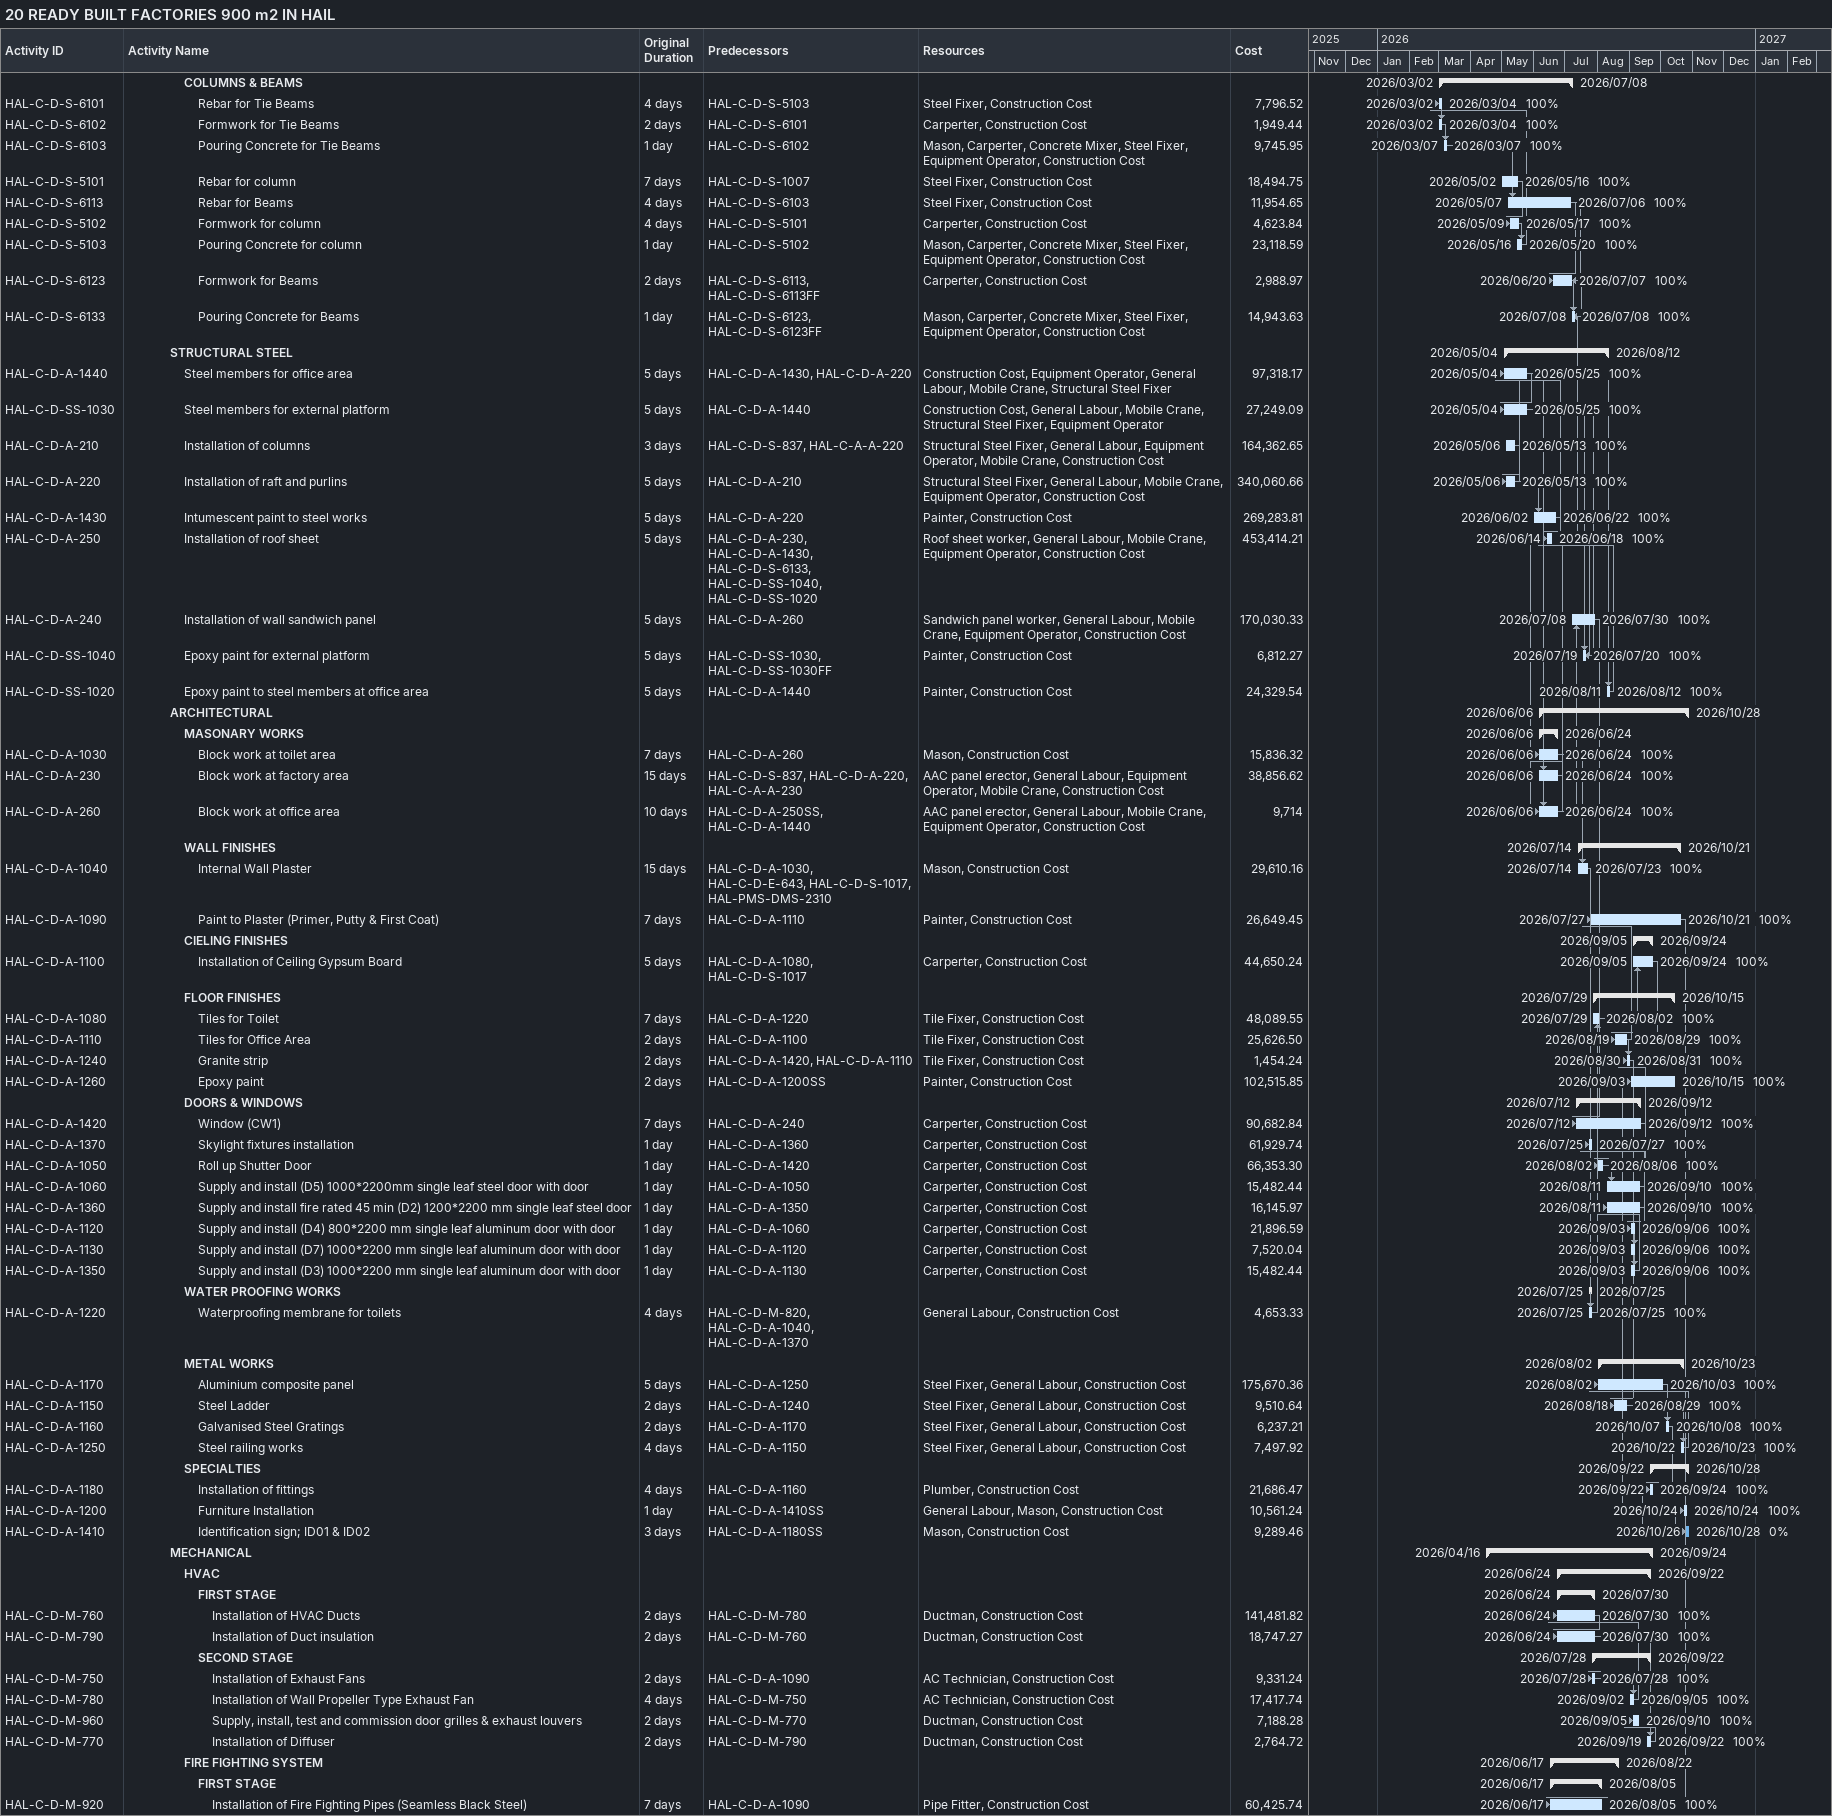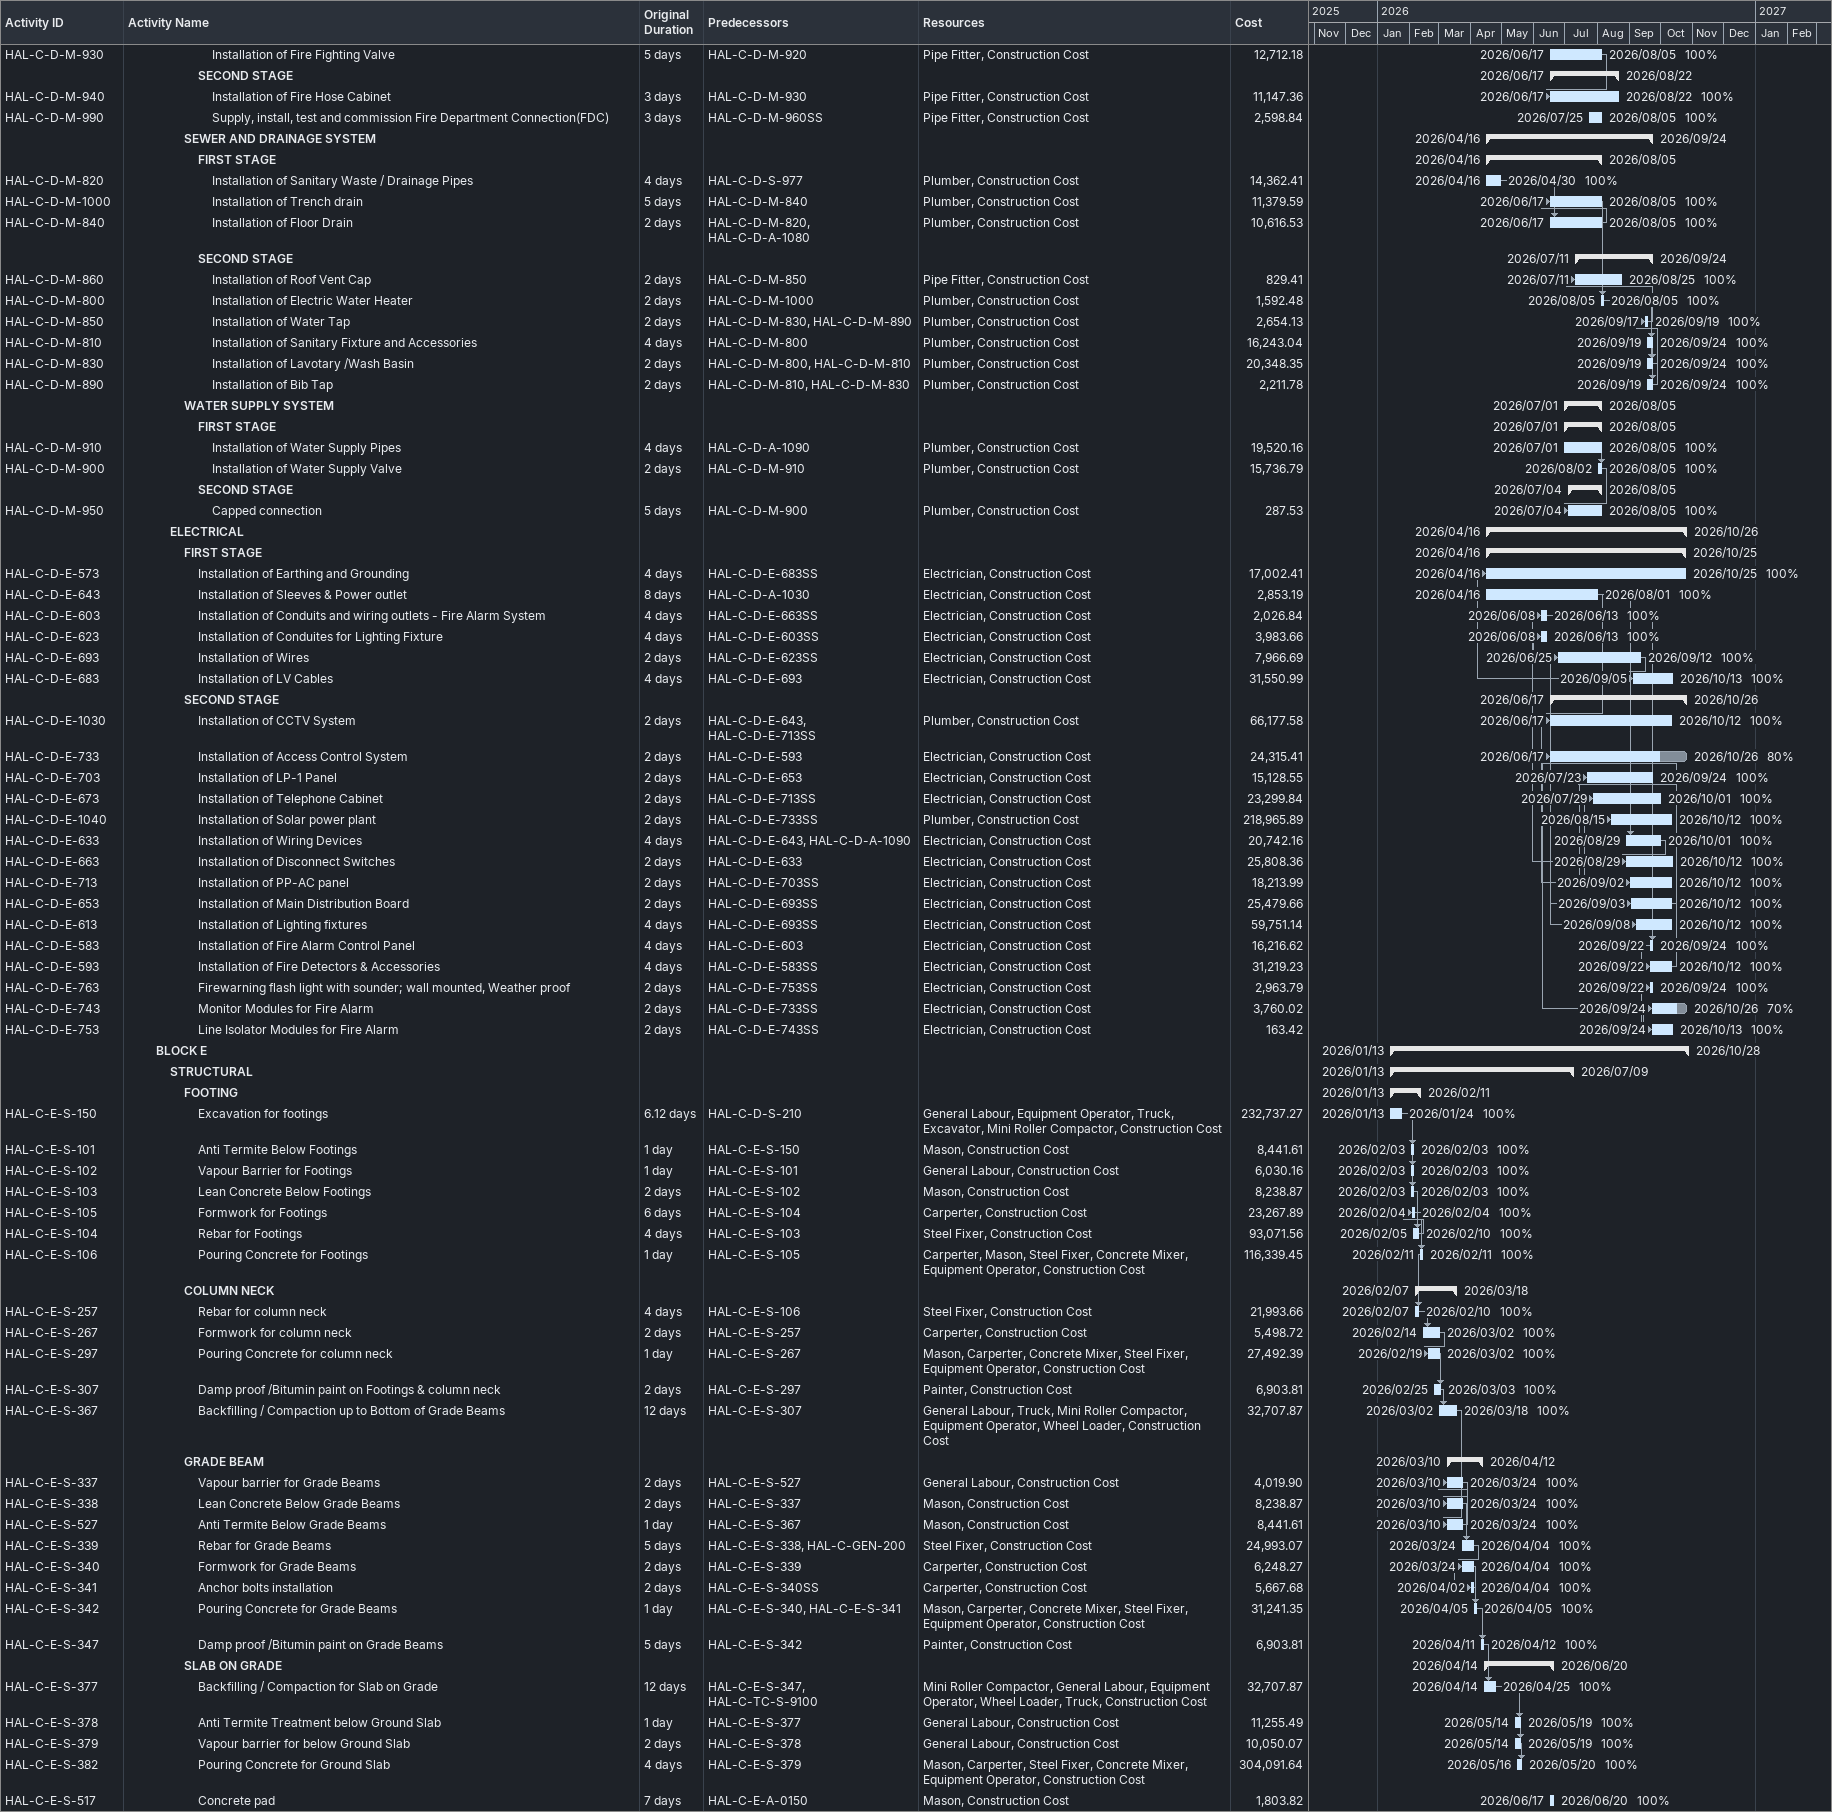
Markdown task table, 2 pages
20 READY BUILT FACTORIES 900 m2 IN HAIL

| ID | Level | Task | Original duration | Start | Finish | Predecessors | Resources | % complete | Cost |
|---|---|---|---|---|---|---|---|---|---|
|  | 5 | **COLUMNS & BEAMS** |  | 2026-03-02 | 2026-07-08 |  |  |  |  |
| HAL-C-D-S-6101 | 6 | Rebar for Tie Beams | 4d | 2026-03-02 | 2026-03-04 | HAL-C-D-S-5103 | Steel Fixer, Construction Cost | 100 | 7796.52 |
| HAL-C-D-S-6102 | 6 | Formwork for Tie Beams | 2d | 2026-03-02 | 2026-03-04 | HAL-C-D-S-6101 | Carperter, Construction Cost | 100 | 1949.44 |
| HAL-C-D-S-6103 | 6 | Pouring Concrete for Tie Beams | 1d | 2026-03-07 | 2026-03-07 | HAL-C-D-S-6102 | Mason, Carperter, Concrete Mixer, Steel Fixer, Equipment Operator, Construction Cost | 100 | 9745.95 |
| HAL-C-D-S-5101 | 6 | Rebar for column | 7d | 2026-05-02 | 2026-05-16 | HAL-C-D-S-1007 | Steel Fixer, Construction Cost | 100 | 18494.75 |
| HAL-C-D-S-6113 | 6 | Rebar for Beams | 4d | 2026-05-07 | 2026-07-06 | HAL-C-D-S-6103 | Steel Fixer, Construction Cost | 100 | 11954.65 |
| HAL-C-D-S-5102 | 6 | Formwork for column | 4d | 2026-05-09 | 2026-05-17 | HAL-C-D-S-5101 | Carperter, Construction Cost | 100 | 4623.84 |
| HAL-C-D-S-5103 | 6 | Pouring Concrete for column | 1d | 2026-05-16 | 2026-05-20 | HAL-C-D-S-5102 | Mason, Carperter, Concrete Mixer, Steel Fixer, Equipment Operator, Construction Cost | 100 | 23118.59 |
| HAL-C-D-S-6123 | 6 | Formwork for Beams | 2d | 2026-06-20 | 2026-07-07 | HAL-C-D-S-6113, HAL-C-D-S-6113FF | Carperter, Construction Cost | 100 | 2988.97 |
| HAL-C-D-S-6133 | 6 | Pouring Concrete for Beams | 1d | 2026-07-08 | 2026-07-08 | HAL-C-D-S-6123, HAL-C-D-S-6123FF | Mason, Carperter, Concrete Mixer, Steel Fixer, Equipment Operator, Construction Cost | 100 | 14943.63 |
|  | 4 | **STRUCTURAL STEEL** |  | 2026-05-04 | 2026-08-12 |  |  |  |  |
| HAL-C-D-A-1440 | 5 | Steel members for office area | 5d | 2026-05-04 | 2026-05-25 | HAL-C-D-A-1430, HAL-C-D-A-220 | Construction Cost, Equipment Operator, General Labour, Mobile Crane, Structural Steel Fixer | 100 | 97318.17 |
| HAL-C-D-SS-1030 | 5 | Steel members for external platform | 5d | 2026-05-04 | 2026-05-25 | HAL-C-D-A-1440 | Construction Cost, General Labour, Mobile Crane, Structural Steel Fixer, Equipment Operator | 100 | 27249.09 |
| HAL-C-D-A-210 | 5 | Installation of columns | 3d | 2026-05-06 | 2026-05-13 | HAL-C-D-S-837, HAL-C-A-A-220 | Structural Steel Fixer, General Labour, Equipment Operator, Mobile Crane, Construction Cost | 100 | 164362.65 |
| HAL-C-D-A-220 | 5 | Installation of raft and purlins | 5d | 2026-05-06 | 2026-05-13 | HAL-C-D-A-210 | Structural Steel Fixer, General Labour, Mobile Crane, Equipment Operator, Construction Cost | 100 | 340060.66 |
| HAL-C-D-A-1430 | 5 | Intumescent paint to steel works | 5d | 2026-06-02 | 2026-06-22 | HAL-C-D-A-220 | Painter, Construction Cost | 100 | 269283.81 |
| HAL-C-D-A-250 | 5 | Installation of roof sheet | 5d | 2026-06-14 | 2026-06-18 | HAL-C-D-A-230, HAL-C-D-A-1430, HAL-C-D-S-6133, HAL-C-D-SS-1040, HAL-C-D-SS-1020 | Roof sheet worker, General Labour, Mobile Crane, Equipment Operator, Construction Cost | 100 | 453414.21 |
| HAL-C-D-A-240 | 5 | Installation of wall sandwich panel | 5d | 2026-07-08 | 2026-07-30 | HAL-C-D-A-260 | Sandwich panel worker, General Labour, Mobile Crane, Equipment Operator, Construction Cost | 100 | 170030.33 |
| HAL-C-D-SS-1040 | 5 | Epoxy paint for external platform | 5d | 2026-07-19 | 2026-07-20 | HAL-C-D-SS-1030, HAL-C-D-SS-1030FF | Painter, Construction Cost | 100 | 6812.27 |
| HAL-C-D-SS-1020 | 5 | Epoxy paint to steel members at office area | 5d | 2026-08-11 | 2026-08-12 | HAL-C-D-A-1440 | Painter, Construction Cost | 100 | 24329.54 |
|  | 4 | **ARCHITECTURAL** |  | 2026-06-06 | 2026-10-28 |  |  |  |  |
|  | 5 | **MASONARY WORKS** |  | 2026-06-06 | 2026-06-24 |  |  |  |  |
| HAL-C-D-A-1030 | 6 | Block work at toilet area | 7d | 2026-06-06 | 2026-06-24 | HAL-C-D-A-260 | Mason, Construction Cost | 100 | 15836.32 |
| HAL-C-D-A-230 | 6 | Block work at factory area | 15d | 2026-06-06 | 2026-06-24 | HAL-C-D-S-837, HAL-C-D-A-220, HAL-C-A-A-230 | AAC panel erector, General Labour, Equipment Operator, Mobile Crane, Construction Cost | 100 | 38856.62 |
| HAL-C-D-A-260 | 6 | Block work at office area | 10d | 2026-06-06 | 2026-06-24 | HAL-C-D-A-250SS, HAL-C-D-A-1440 | AAC panel erector, General Labour, Mobile Crane, Equipment Operator, Construction Cost | 100 | 9714 |
|  | 5 | **WALL FINISHES** |  | 2026-07-14 | 2026-10-21 |  |  |  |  |
| HAL-C-D-A-1040 | 6 | Internal Wall Plaster | 15d | 2026-07-14 | 2026-07-23 | HAL-C-D-A-1030, HAL-C-D-E-643, HAL-C-D-S-1017, HAL-PMS-DMS-2310 | Mason, Construction Cost | 100 | 29610.16 |
| HAL-C-D-A-1090 | 6 | Paint to Plaster (Primer, Putty & First Coat) | 7d | 2026-07-27 | 2026-10-21 | HAL-C-D-A-1110 | Painter, Construction Cost | 100 | 26649.45 |
|  | 5 | **CIELING FINISHES** |  | 2026-09-05 | 2026-09-24 |  |  |  |  |
| HAL-C-D-A-1100 | 6 | Installation of Ceiling Gypsum Board | 5d | 2026-09-05 | 2026-09-24 | HAL-C-D-A-1080, HAL-C-D-S-1017 | Carperter, Construction Cost | 100 | 44650.24 |
|  | 5 | **FLOOR FINISHES** |  | 2026-07-29 | 2026-10-15 |  |  |  |  |
| HAL-C-D-A-1080 | 6 | Tiles for Toilet | 7d | 2026-07-29 | 2026-08-02 | HAL-C-D-A-1220 | Tile Fixer, Construction Cost | 100 | 48089.55 |
| HAL-C-D-A-1110 | 6 | Tiles for Office Area | 2d | 2026-08-19 | 2026-08-29 | HAL-C-D-A-1100 | Tile Fixer, Construction Cost | 100 | 25626.50 |
| HAL-C-D-A-1240 | 6 | Granite strip | 2d | 2026-08-30 | 2026-08-31 | HAL-C-D-A-1420, HAL-C-D-A-1110 | Tile Fixer, Construction Cost | 100 | 1454.24 |
| HAL-C-D-A-1260 | 6 | Epoxy paint | 2d | 2026-09-03 | 2026-10-15 | HAL-C-D-A-1200SS | Painter, Construction Cost | 100 | 102515.85 |
|  | 5 | **DOORS & WINDOWS** |  | 2026-07-12 | 2026-09-12 |  |  |  |  |
| HAL-C-D-A-1420 | 6 | Window (CW1) | 7d | 2026-07-12 | 2026-09-12 | HAL-C-D-A-240 | Carperter, Construction Cost | 100 | 90682.84 |
| HAL-C-D-A-1370 | 6 | Skylight fixtures installation | 1d | 2026-07-25 | 2026-07-27 | HAL-C-D-A-1360 | Carperter, Construction Cost | 100 | 61929.74 |
| HAL-C-D-A-1050 | 6 | Roll up Shutter Door | 1d | 2026-08-02 | 2026-08-06 | HAL-C-D-A-1420 | Carperter, Construction Cost | 100 | 66353.30 |
| HAL-C-D-A-1060 | 6 | Supply and install (D5) 1000*2200mm single leaf steel door with door | 1d | 2026-08-11 | 2026-09-10 | HAL-C-D-A-1050 | Carperter, Construction Cost | 100 | 15482.44 |
| HAL-C-D-A-1360 | 6 | Supply and install fire rated 45 min (D2) 1200*2200 mm single leaf steel door | 1d | 2026-08-11 | 2026-09-10 | HAL-C-D-A-1350 | Carperter, Construction Cost | 100 | 16145.97 |
| HAL-C-D-A-1120 | 6 | Supply and install (D4) 800*2200 mm single leaf aluminum door with door | 1d | 2026-09-03 | 2026-09-06 | HAL-C-D-A-1060 | Carperter, Construction Cost | 100 | 21896.59 |
| HAL-C-D-A-1130 | 6 | Supply and install (D7) 1000*2200 mm single leaf aluminum door with door | 1d | 2026-09-03 | 2026-09-06 | HAL-C-D-A-1120 | Carperter, Construction Cost | 100 | 7520.04 |
| HAL-C-D-A-1350 | 6 | Supply and install (D3) 1000*2200 mm single leaf aluminum door with door | 1d | 2026-09-03 | 2026-09-06 | HAL-C-D-A-1130 | Carperter, Construction Cost | 100 | 15482.44 |
|  | 5 | **WATER PROOFING WORKS** |  | 2026-07-25 | 2026-07-25 |  |  |  |  |
| HAL-C-D-A-1220 | 6 | Waterproofing membrane for toilets | 4d | 2026-07-25 | 2026-07-25 | HAL-C-D-M-820, HAL-C-D-A-1040, HAL-C-D-A-1370 | General Labour, Construction Cost | 100 | 4653.33 |
|  | 5 | **METAL WORKS** |  | 2026-08-02 | 2026-10-23 |  |  |  |  |
| HAL-C-D-A-1170 | 6 | Aluminium composite panel | 5d | 2026-08-02 | 2026-10-03 | HAL-C-D-A-1250 | Steel Fixer, General Labour, Construction Cost | 100 | 175670.36 |
| HAL-C-D-A-1150 | 6 | Steel Ladder | 2d | 2026-08-18 | 2026-08-29 | HAL-C-D-A-1240 | Steel Fixer, General Labour, Construction Cost | 100 | 9510.64 |
| HAL-C-D-A-1160 | 6 | Galvanised Steel Gratings | 2d | 2026-10-07 | 2026-10-08 | HAL-C-D-A-1170 | Steel Fixer, General Labour, Construction Cost | 100 | 6237.21 |
| HAL-C-D-A-1250 | 6 | Steel railing works | 4d | 2026-10-22 | 2026-10-23 | HAL-C-D-A-1150 | Steel Fixer, General Labour, Construction Cost | 100 | 7497.92 |
|  | 5 | **SPECIALTIES** |  | 2026-09-22 | 2026-10-28 |  |  |  |  |
| HAL-C-D-A-1180 | 6 | Installation of fittings | 4d | 2026-09-22 | 2026-09-24 | HAL-C-D-A-1160 | Plumber, Construction Cost | 100 | 21686.47 |
| HAL-C-D-A-1200 | 6 | Furniture Installation | 1d | 2026-10-24 | 2026-10-24 | HAL-C-D-A-1410SS | General Labour, Mason, Construction Cost | 100 | 10561.24 |
| HAL-C-D-A-1410 | 6 | Identification sign; ID01 & ID02 | 3d | 2026-10-26 | 2026-10-28 | HAL-C-D-A-1180SS | Mason, Construction Cost | 0 | 9289.46 |
|  | 4 | **MECHANICAL** |  | 2026-04-16 | 2026-09-24 |  |  |  |  |
|  | 5 | **HVAC** |  | 2026-06-24 | 2026-09-22 |  |  |  |  |
|  | 6 | **FIRST STAGE** |  | 2026-06-24 | 2026-07-30 |  |  |  |  |
| HAL-C-D-M-760 | 7 | Installation of HVAC Ducts | 2d | 2026-06-24 | 2026-07-30 | HAL-C-D-M-780 | Ductman, Construction Cost | 100 | 141481.82 |
| HAL-C-D-M-790 | 7 | Installation of Duct insulation | 2d | 2026-06-24 | 2026-07-30 | HAL-C-D-M-760 | Ductman, Construction Cost | 100 | 18747.27 |
|  | 6 | **SECOND STAGE** |  | 2026-07-28 | 2026-09-22 |  |  |  |  |
| HAL-C-D-M-750 | 7 | Installation of Exhaust Fans | 2d | 2026-07-28 | 2026-07-28 | HAL-C-D-A-1090 | AC Technician, Construction Cost | 100 | 9331.24 |
| HAL-C-D-M-780 | 7 | Installation of Wall Propeller Type Exhaust Fan | 4d | 2026-09-02 | 2026-09-05 | HAL-C-D-M-750 | AC Technician, Construction Cost | 100 | 17417.74 |
| HAL-C-D-M-960 | 7 | Supply, install, test and commission door grilles & exhaust louvers | 2d | 2026-09-05 | 2026-09-10 | HAL-C-D-M-770 | Ductman, Construction Cost | 100 | 7188.28 |
| HAL-C-D-M-770 | 7 | Installation of Diffuser | 2d | 2026-09-19 | 2026-09-22 | HAL-C-D-M-790 | Ductman, Construction Cost | 100 | 2764.72 |
|  | 5 | **FIRE FIGHTING SYSTEM** |  | 2026-06-17 | 2026-08-22 |  |  |  |  |
|  | 6 | **FIRST STAGE** |  | 2026-06-17 | 2026-08-05 |  |  |  |  |
| HAL-C-D-M-920 | 7 | Installation of Fire Fighting Pipes (Seamless Black Steel) | 7d | 2026-06-17 | 2026-08-05 | HAL-C-D-A-1090 | Pipe Fitter, Construction Cost | 100 | 60425.74 |
| HAL-C-D-M-930 | 7 | Installation of Fire Fighting Valve | 5d | 2026-06-17 | 2026-08-05 | HAL-C-D-M-920 | Pipe Fitter, Construction Cost | 100 | 12712.18 |
|  | 6 | **SECOND STAGE** |  | 2026-06-17 | 2026-08-22 |  |  |  |  |
| HAL-C-D-M-940 | 7 | Installation of Fire Hose Cabinet | 3d | 2026-06-17 | 2026-08-22 | HAL-C-D-M-930 | Pipe Fitter, Construction Cost | 100 | 11147.36 |
| HAL-C-D-M-990 | 7 | Supply, install, test and commission Fire Department Connection(FDC) | 3d | 2026-07-25 | 2026-08-05 | HAL-C-D-M-960SS | Pipe Fitter, Construction Cost | 100 | 2598.84 |
|  | 5 | **SEWER AND DRAINAGE SYSTEM** |  | 2026-04-16 | 2026-09-24 |  |  |  |  |
|  | 6 | **FIRST STAGE** |  | 2026-04-16 | 2026-08-05 |  |  |  |  |
| HAL-C-D-M-820 | 7 | Installation of Sanitary Waste / Drainage Pipes | 4d | 2026-04-16 | 2026-04-30 | HAL-C-D-S-977 | Plumber, Construction Cost | 100 | 14362.41 |
| HAL-C-D-M-1000 | 7 | Installation of Trench drain | 5d | 2026-06-17 | 2026-08-05 | HAL-C-D-M-840 | Plumber, Construction Cost | 100 | 11379.59 |
| HAL-C-D-M-840 | 7 | Installation of Floor Drain | 2d | 2026-06-17 | 2026-08-05 | HAL-C-D-M-820, HAL-C-D-A-1080 | Plumber, Construction Cost | 100 | 10616.53 |
|  | 6 | **SECOND STAGE** |  | 2026-07-11 | 2026-09-24 |  |  |  |  |
| HAL-C-D-M-860 | 7 | Installation of Roof Vent Cap | 2d | 2026-07-11 | 2026-08-25 | HAL-C-D-M-850 | Pipe Fitter, Construction Cost | 100 | 829.41 |
| HAL-C-D-M-800 | 7 | Installation of Electric Water Heater | 2d | 2026-08-05 | 2026-08-05 | HAL-C-D-M-1000 | Plumber, Construction Cost | 100 | 1592.48 |
| HAL-C-D-M-850 | 7 | Installation of Water Tap | 2d | 2026-09-17 | 2026-09-19 | HAL-C-D-M-830, HAL-C-D-M-890 | Plumber, Construction Cost | 100 | 2654.13 |
| HAL-C-D-M-810 | 7 | Installation of Sanitary Fixture and Accessories | 4d | 2026-09-19 | 2026-09-24 | HAL-C-D-M-800 | Plumber, Construction Cost | 100 | 16243.04 |
| HAL-C-D-M-830 | 7 | Installation of Lavotary /Wash Basin | 2d | 2026-09-19 | 2026-09-24 | HAL-C-D-M-800, HAL-C-D-M-810 | Plumber, Construction Cost | 100 | 20348.35 |
| HAL-C-D-M-890 | 7 | Installation of Bib Tap | 2d | 2026-09-19 | 2026-09-24 | HAL-C-D-M-810, HAL-C-D-M-830 | Plumber, Construction Cost | 100 | 2211.78 |
|  | 5 | **WATER SUPPLY SYSTEM** |  | 2026-07-01 | 2026-08-05 |  |  |  |  |
|  | 6 | **FIRST STAGE** |  | 2026-07-01 | 2026-08-05 |  |  |  |  |
| HAL-C-D-M-910 | 7 | Installation of Water Supply Pipes | 4d | 2026-07-01 | 2026-08-05 | HAL-C-D-A-1090 | Plumber, Construction Cost | 100 | 19520.16 |
| HAL-C-D-M-900 | 7 | Installation of Water Supply Valve | 2d | 2026-08-02 | 2026-08-05 | HAL-C-D-M-910 | Plumber, Construction Cost | 100 | 15736.79 |
|  | 6 | **SECOND STAGE** |  | 2026-07-04 | 2026-08-05 |  |  |  |  |
| HAL-C-D-M-950 | 7 | Capped connection | 5d | 2026-07-04 | 2026-08-05 | HAL-C-D-M-900 | Plumber, Construction Cost | 100 | 287.53 |
|  | 4 | **ELECTRICAL** |  | 2026-04-16 | 2026-10-26 |  |  |  |  |
|  | 5 | **FIRST STAGE** |  | 2026-04-16 | 2026-10-25 |  |  |  |  |
| HAL-C-D-E-573 | 6 | Installation of Earthing and Grounding | 4d | 2026-04-16 | 2026-10-25 | HAL-C-D-E-683SS | Electrician, Construction Cost | 100 | 17002.41 |
| HAL-C-D-E-643 | 6 | Installation of Sleeves & Power outlet | 8d | 2026-04-16 | 2026-08-01 | HAL-C-D-A-1030 | Electrician, Construction Cost | 100 | 2853.19 |
| HAL-C-D-E-603 | 6 | Installation of Conduits and wiring outlets - Fire Alarm System | 4d | 2026-06-08 | 2026-06-13 | HAL-C-D-E-663SS | Electrician, Construction Cost | 100 | 2026.84 |
| HAL-C-D-E-623 | 6 | Installation of Conduites for Lighting Fixture | 4d | 2026-06-08 | 2026-06-13 | HAL-C-D-E-603SS | Electrician, Construction Cost | 100 | 3983.66 |
| HAL-C-D-E-693 | 6 | Installation of Wires | 2d | 2026-06-25 | 2026-09-12 | HAL-C-D-E-623SS | Electrician, Construction Cost | 100 | 7966.69 |
| HAL-C-D-E-683 | 6 | Installation of LV Cables | 4d | 2026-09-05 | 2026-10-13 | HAL-C-D-E-693 | Electrician, Construction Cost | 100 | 31550.99 |
|  | 5 | **SECOND STAGE** |  | 2026-06-17 | 2026-10-26 |  |  |  |  |
| HAL-C-D-E-1030 | 6 | Installation of CCTV System | 2d | 2026-06-17 | 2026-10-12 | HAL-C-D-E-643, HAL-C-D-E-713SS | Plumber, Construction Cost | 100 | 66177.58 |
| HAL-C-D-E-733 | 6 | Installation of Access Control System | 2d | 2026-06-17 | 2026-10-26 | HAL-C-D-E-593 | Electrician, Construction Cost | 80 | 24315.41 |
| HAL-C-D-E-703 | 6 | Installation of LP-1 Panel | 2d | 2026-07-23 | 2026-09-24 | HAL-C-D-E-653 | Electrician, Construction Cost | 100 | 15128.55 |
| HAL-C-D-E-673 | 6 | Installation of Telephone Cabinet | 2d | 2026-07-29 | 2026-10-01 | HAL-C-D-E-713SS | Electrician, Construction Cost | 100 | 23299.84 |
| HAL-C-D-E-1040 | 6 | Installation of Solar power plant | 2d | 2026-08-15 | 2026-10-12 | HAL-C-D-E-733SS | Plumber, Construction Cost | 100 | 218965.89 |
| HAL-C-D-E-633 | 6 | Installation of Wiring Devices | 4d | 2026-08-29 | 2026-10-01 | HAL-C-D-E-643, HAL-C-D-A-1090 | Electrician, Construction Cost | 100 | 20742.16 |
| HAL-C-D-E-663 | 6 | Installation of Disconnect Switches | 2d | 2026-08-29 | 2026-10-12 | HAL-C-D-E-633 | Electrician, Construction Cost | 100 | 25808.36 |
| HAL-C-D-E-713 | 6 | Installation of PP-AC panel | 2d | 2026-09-02 | 2026-10-12 | HAL-C-D-E-703SS | Electrician, Construction Cost | 100 | 18213.99 |
| HAL-C-D-E-653 | 6 | Installation of Main Distribution Board | 2d | 2026-09-03 | 2026-10-12 | HAL-C-D-E-693SS | Electrician, Construction Cost | 100 | 25479.66 |
| HAL-C-D-E-613 | 6 | Installation of Lighting fixtures | 4d | 2026-09-08 | 2026-10-12 | HAL-C-D-E-693SS | Electrician, Construction Cost | 100 | 59751.14 |
| HAL-C-D-E-583 | 6 | Installation of Fire Alarm Control Panel | 4d | 2026-09-22 | 2026-09-24 | HAL-C-D-E-603 | Electrician, Construction Cost | 100 | 16216.62 |
| HAL-C-D-E-593 | 6 | Installation of Fire Detectors & Accessories | 4d | 2026-09-22 | 2026-10-12 | HAL-C-D-E-583SS | Electrician, Construction Cost | 100 | 31219.23 |
| HAL-C-D-E-763 | 6 | Firewarning flash light with sounder; wall mounted, Weather proof | 2d | 2026-09-22 | 2026-09-24 | HAL-C-D-E-753SS | Electrician, Construction Cost | 100 | 2963.79 |
| HAL-C-D-E-743 | 6 | Monitor Modules for Fire Alarm | 2d | 2026-09-24 | 2026-10-26 | HAL-C-D-E-733SS | Electrician, Construction Cost | 70 | 3760.02 |
| HAL-C-D-E-753 | 6 | Line Isolator Modules for Fire Alarm | 2d | 2026-09-24 | 2026-10-13 | HAL-C-D-E-743SS | Electrician, Construction Cost | 100 | 163.42 |
|  | 3 | **BLOCK E** |  | 2026-01-13 | 2026-10-28 |  |  |  |  |
|  | 4 | **STRUCTURAL** |  | 2026-01-13 | 2026-07-09 |  |  |  |  |
|  | 5 | **FOOTING** |  | 2026-01-13 | 2026-02-11 |  |  |  |  |
| HAL-C-E-S-150 | 6 | Excavation for footings | 6.12d | 2026-01-13 | 2026-01-24 | HAL-C-D-S-210 | General Labour, Equipment Operator, Truck, Excavator, Mini Roller Compactor, Construction Cost | 100 | 232737.27 |
| HAL-C-E-S-101 | 6 | Anti Termite Below Footings | 1d | 2026-02-03 | 2026-02-03 | HAL-C-E-S-150 | Mason, Construction Cost | 100 | 8441.61 |
| HAL-C-E-S-102 | 6 | Vapour Barrier for Footings | 1d | 2026-02-03 | 2026-02-03 | HAL-C-E-S-101 | General Labour, Construction Cost | 100 | 6030.16 |
| HAL-C-E-S-103 | 6 | Lean Concrete Below Footings | 2d | 2026-02-03 | 2026-02-03 | HAL-C-E-S-102 | Mason, Construction Cost | 100 | 8238.87 |
| HAL-C-E-S-105 | 6 | Formwork for Footings | 6d | 2026-02-04 | 2026-02-04 | HAL-C-E-S-104 | Carperter, Construction Cost | 100 | 23267.89 |
| HAL-C-E-S-104 | 6 | Rebar for Footings | 4d | 2026-02-05 | 2026-02-10 | HAL-C-E-S-103 | Steel Fixer, Construction Cost | 100 | 93071.56 |
| HAL-C-E-S-106 | 6 | Pouring Concrete for Footings | 1d | 2026-02-11 | 2026-02-11 | HAL-C-E-S-105 | Carperter, Mason, Steel Fixer, Concrete Mixer, Equipment Operator, Construction Cost | 100 | 116339.45 |
|  | 5 | **COLUMN NECK** |  | 2026-02-07 | 2026-03-18 |  |  |  |  |
| HAL-C-E-S-257 | 6 | Rebar for column neck | 4d | 2026-02-07 | 2026-02-10 | HAL-C-E-S-106 | Steel Fixer, Construction Cost | 100 | 21993.66 |
| HAL-C-E-S-267 | 6 | Formwork for column neck | 2d | 2026-02-14 | 2026-03-02 | HAL-C-E-S-257 | Carperter, Construction Cost | 100 | 5498.72 |
| HAL-C-E-S-297 | 6 | Pouring Concrete for column neck | 1d | 2026-02-19 | 2026-03-02 | HAL-C-E-S-267 | Mason, Carperter, Concrete Mixer, Steel Fixer, Equipment Operator, Construction Cost | 100 | 27492.39 |
| HAL-C-E-S-307 | 6 | Damp proof /Bitumin paint on Footings & column neck | 2d | 2026-02-25 | 2026-03-03 | HAL-C-E-S-297 | Painter, Construction Cost | 100 | 6903.81 |
| HAL-C-E-S-367 | 6 | Backfilling / Compaction up to Bottom of Grade Beams | 12d | 2026-03-02 | 2026-03-18 | HAL-C-E-S-307 | General Labour, Truck, Mini Roller Compactor, Equipment Operator, Wheel Loader, Construction Cost | 100 | 32707.87 |
|  | 5 | **GRADE BEAM** |  | 2026-03-10 | 2026-04-12 |  |  |  |  |
| HAL-C-E-S-337 | 6 | Vapour barrier for Grade Beams | 2d | 2026-03-10 | 2026-03-24 | HAL-C-E-S-527 | General Labour, Construction Cost | 100 | 4019.90 |
| HAL-C-E-S-338 | 6 | Lean Concrete Below Grade Beams | 2d | 2026-03-10 | 2026-03-24 | HAL-C-E-S-337 | Mason, Construction Cost | 100 | 8238.87 |
| HAL-C-E-S-527 | 6 | Anti Termite Below Grade Beams | 1d | 2026-03-10 | 2026-03-24 | HAL-C-E-S-367 | Mason, Construction Cost | 100 | 8441.61 |
| HAL-C-E-S-339 | 6 | Rebar for Grade Beams | 5d | 2026-03-24 | 2026-04-04 | HAL-C-E-S-338, HAL-C-GEN-200 | Steel Fixer, Construction Cost | 100 | 24993.07 |
| HAL-C-E-S-340 | 6 | Formwork for Grade Beams | 2d | 2026-03-24 | 2026-04-04 | HAL-C-E-S-339 | Carperter, Construction Cost | 100 | 6248.27 |
| HAL-C-E-S-341 | 6 | Anchor bolts installation | 2d | 2026-04-02 | 2026-04-04 | HAL-C-E-S-340SS | Carperter, Construction Cost | 100 | 5667.68 |
| HAL-C-E-S-342 | 6 | Pouring Concrete for Grade Beams | 1d | 2026-04-05 | 2026-04-05 | HAL-C-E-S-340, HAL-C-E-S-341 | Mason, Carperter, Concrete Mixer, Steel Fixer, Equipment Operator, Construction Cost | 100 | 31241.35 |
| HAL-C-E-S-347 | 6 | Damp proof /Bitumin paint on Grade Beams | 5d | 2026-04-11 | 2026-04-12 | HAL-C-E-S-342 | Painter, Construction Cost | 100 | 6903.81 |
|  | 5 | **SLAB ON GRADE** |  | 2026-04-14 | 2026-06-20 |  |  |  |  |
| HAL-C-E-S-377 | 6 | Backfilling / Compaction for Slab on Grade | 12d | 2026-04-14 | 2026-04-25 | HAL-C-E-S-347, HAL-C-TC-S-9100 | Mini Roller Compactor, General Labour, Equipment Operator, Wheel Loader, Truck, Construction Cost | 100 | 32707.87 |
| HAL-C-E-S-378 | 6 | Anti Termite Treatment below Ground Slab | 1d | 2026-05-14 | 2026-05-19 | HAL-C-E-S-377 | General Labour, Construction Cost | 100 | 11255.49 |
| HAL-C-E-S-379 | 6 | Vapour barrier for below Ground Slab | 2d | 2026-05-14 | 2026-05-19 | HAL-C-E-S-378 | General Labour, Construction Cost | 100 | 10050.07 |
| HAL-C-E-S-382 | 6 | Pouring Concrete for Ground Slab | 4d | 2026-05-16 | 2026-05-20 | HAL-C-E-S-379 | Mason, Carperter, Steel Fixer, Concrete Mixer, Equipment Operator, Construction Cost | 100 | 304091.64 |
| HAL-C-E-S-517 | 6 | Concrete pad | 7d | 2026-06-17 | 2026-06-20 | HAL-C-E-A-0150 | Mason, Construction Cost | 100 | 1803.82 |
